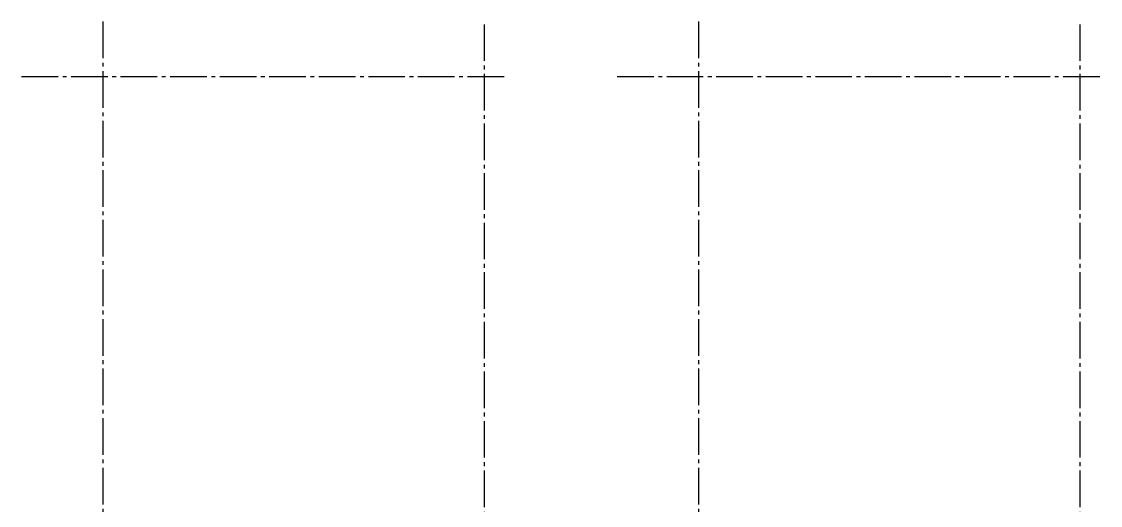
# Model space of a CAD drawing. Header units: millimetres. Extents: x -13913 to 5993, y 1496 to 3225.
# Drawn here: x 2989.64 to 3017.94, y 1676.83 to 1689.52 of the extents above; entities that cross this region are included whole.
import ezdxf

# ---------------------------------------------------------------- set-up
doc = ezdxf.new("R2010")
doc.units = ezdxf.units.MM
doc.linetypes.add('ACAD_ISO04W100', pattern=[30, 24, -3, 0, -3])
doc.layers.add('EJES', color=8, linetype='Continuous')

msp = doc.modelspace()

# ---------------------------------------------------------------- linework, layer by layer
at = {"layer": 'EJES', "color": 18, "linetype": 'ACAD_ISO04W100', "ltscale": 0.04, "true_color": 0x000000}
for points in [[(2991.773, 1689.518), (2991.773, 1657.114)], [(3001.773, 1689.445), (3001.773, 1657.114)], [(3007.4, 1689.518), (3007.4, 1657.114)], [(3017.4, 1689.445), (3017.4, 1657.114)], [(2989.637, 1688.079), (3002.316, 1688.079)], [(3005.265, 1688.079), (3017.944, 1688.079)]]:
    msp.add_lwpolyline(points, dxfattribs=at)

doc.saveas('drawing.dxf')
